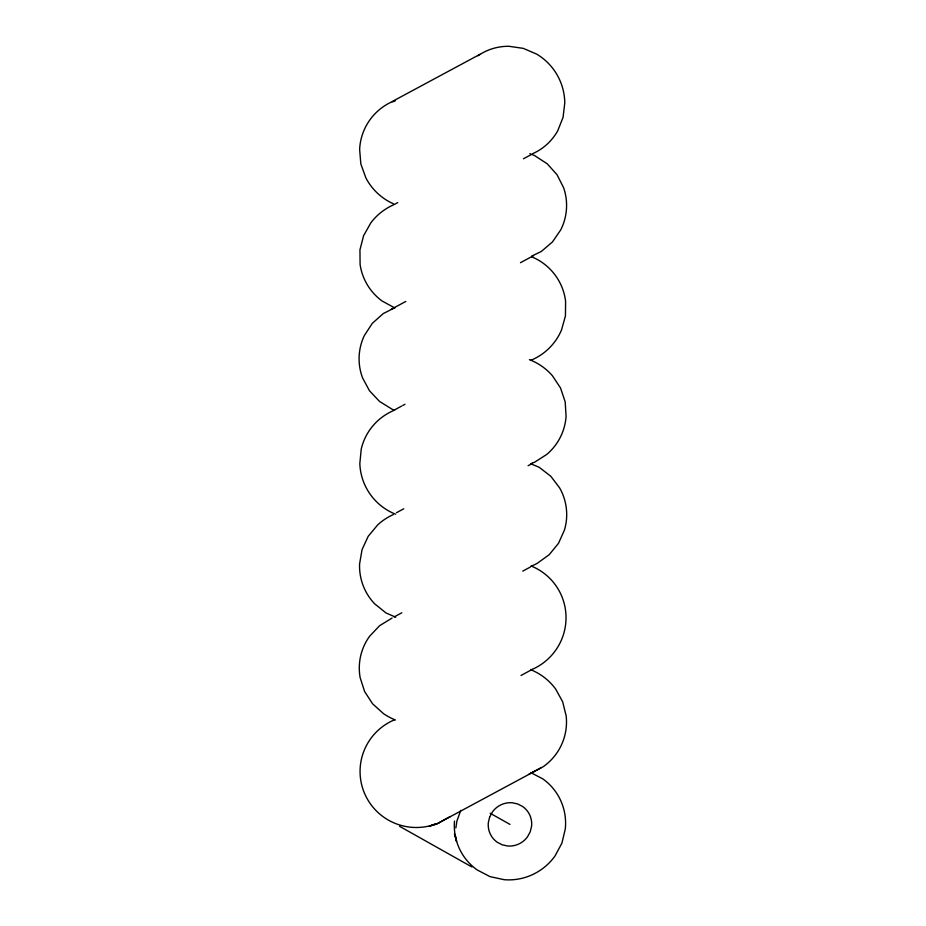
<?xml version="1.0" encoding="UTF-8"?>
<svg xmlns="http://www.w3.org/2000/svg" width="926" height="926" viewBox="0 0 926 926"><rect width="100%" height="100%" fill="white"/><g stroke="black" fill="none" stroke-linecap="round" stroke-linejoin="round"><path stroke-width="1.39" d="M455.858 827.913L456.9 821.026L460.766 810.366M392.092 618.036L379.579 625.721L369.555 636.324A54.46 54.287 0.1 0 0 360.156 677.693L364.624 691.537L372.611 703.818L383.549 713.68A58.083 57.898 0.1 0 0 395.46 720M450.314 816.524L438.079 823.249L535.321 770.941M436.748 823.966L439.074 822.693M392.23 101.513L479.934 54.333M395.738 203.685L397.752 202.597M523.491 158.763L531.223 154.607M391.154 309.33L405.785 301.459M520.47 262.695L533.55 255.645M393.654 410.38L401.571 406.12M402.706 405.519L404.975 404.292M396.432 512.738L403.782 508.779M528.098 465.732L532.438 463.405M394.117 616.947L401.826 612.792M522.773 571.111L530.32 567.059M521.002 675.471L532.45 669.313M531.582 772.816L543.365 766.612A54.877 54.703 0.1 0 0 566.168 715.925L562.661 701.746L555.554 688.898A57.643 57.458 0.1 0 0 532.705 670.54L530.783 669.463M528.538 774.437L540.9 767.932M393.978 308.15L383.214 313.601L372.298 323.359L364.346 335.548A54.391 54.217 0.1 0 0 362.575 377.912L369.474 390.749L379.533 401.433L392.092 409.223A58.153 57.968 0.1 0 0 394.557 410.276M531.582 256.155L541.27 251.502L552.44 241.964L560.705 229.926A54.402 54.229 0.1 0 0 563.575 187.619L557.001 174.655L547.208 163.786L534.858 155.753A58.153 57.968 0.1 0 0 529.892 153.658M436.192 823.654L429.363 826.142L436.91 824.059M395.159 100.911L390.124 102.647A55.363 55.178 0.1 0 0 359.635 149.352L360.839 163.925L365.805 177.746A57.134 56.961 0.1 0 0 394.916 204.426M531.952 463.104L534.487 462.294L546.78 454.411A55.039 54.865 0.1 0 0 566.075 416.422L565.184 401.861L560.519 387.971L552.382 375.701A57.47 57.285 0.1 0 0 529.417 359.67M530.575 463.671L539.233 467.317L550.831 476.3L559.628 487.898A54.414 54.24 0.1 0 1 564.455 530.042L558.494 543.33L549.222 554.674L537.265 563.321A58.13 57.944 0.1 0 1 531.154 566.18M395.738 617.225L385.98 612.931L374.625 603.787A54.935 54.761 0.1 0 1 359.589 563.957L362.066 549.581L368.224 536.27L377.646 524.938A57.574 57.389 0.1 0 1 393.307 514.59M531.177 772.816L542.659 778.789A54.958 54.206 -60.6 0 1 565.288 829.013L561.897 843.169L554.963 856.052A56.961 56.185 -60.6 0 1 504.126 879.688L490.004 876.621L477.249 869.977A54.958 54.206 -60.6 0 1 454.492 821.061M394.916 307.999L382.079 300.996A55.166 54.993 0.1 0 1 360.098 264.442L359.948 249.858L363.605 235.679L370.828 222.865A57.331 57.157 0.1 0 1 393.805 204.727M490.155 813.248L509.96 824.383M399.581 826.305L471.878 866.956M454.411 833.898L456.553 841.433L455.36 835.483M477.874 55.791A54.958 54.217 61.7 0 1 508.999 46.288L523.294 48.372L536.663 54.113A56.961 56.197 61.7 0 1 564.779 102.913L563.066 117.382L557.707 130.832A54.958 54.217 61.7 0 1 532.635 153.693M530.691 360.376A56.995 56.81 0.1 0 0 561.48 330.084L565.439 315.963L565.601 301.332A55.491 55.317 0.1 0 0 531.813 256.861M393.446 410.635A55.676 55.502 0.1 0 0 361.256 448.983L359.832 463.544A56.81 56.625 0.1 0 0 395.599 514.231M532.774 669.139A56.625 56.451 0.1 0 0 565.983 615.524A55.849 55.676 0.1 0 0 531.2 566.018M436.644 823.689A56.22 56.035 0.1 0 1 364.184 792.517A56.22 56.035 0.1 0 1 394.383 719.849M489.657 817.045L488.338 822.577A21.472 21.182 -60.6 0 0 497.169 842.197L502.158 844.801L507.68 846.005A22.259 21.958 -60.6 0 0 527.542 836.757L530.251 831.722L531.582 826.189A21.472 21.182 -60.6 0 0 522.739 806.569L517.75 803.976L512.228 802.761A22.259 21.958 -60.6 0 0 492.366 812.009L489.657 817.045"/></g></svg>
